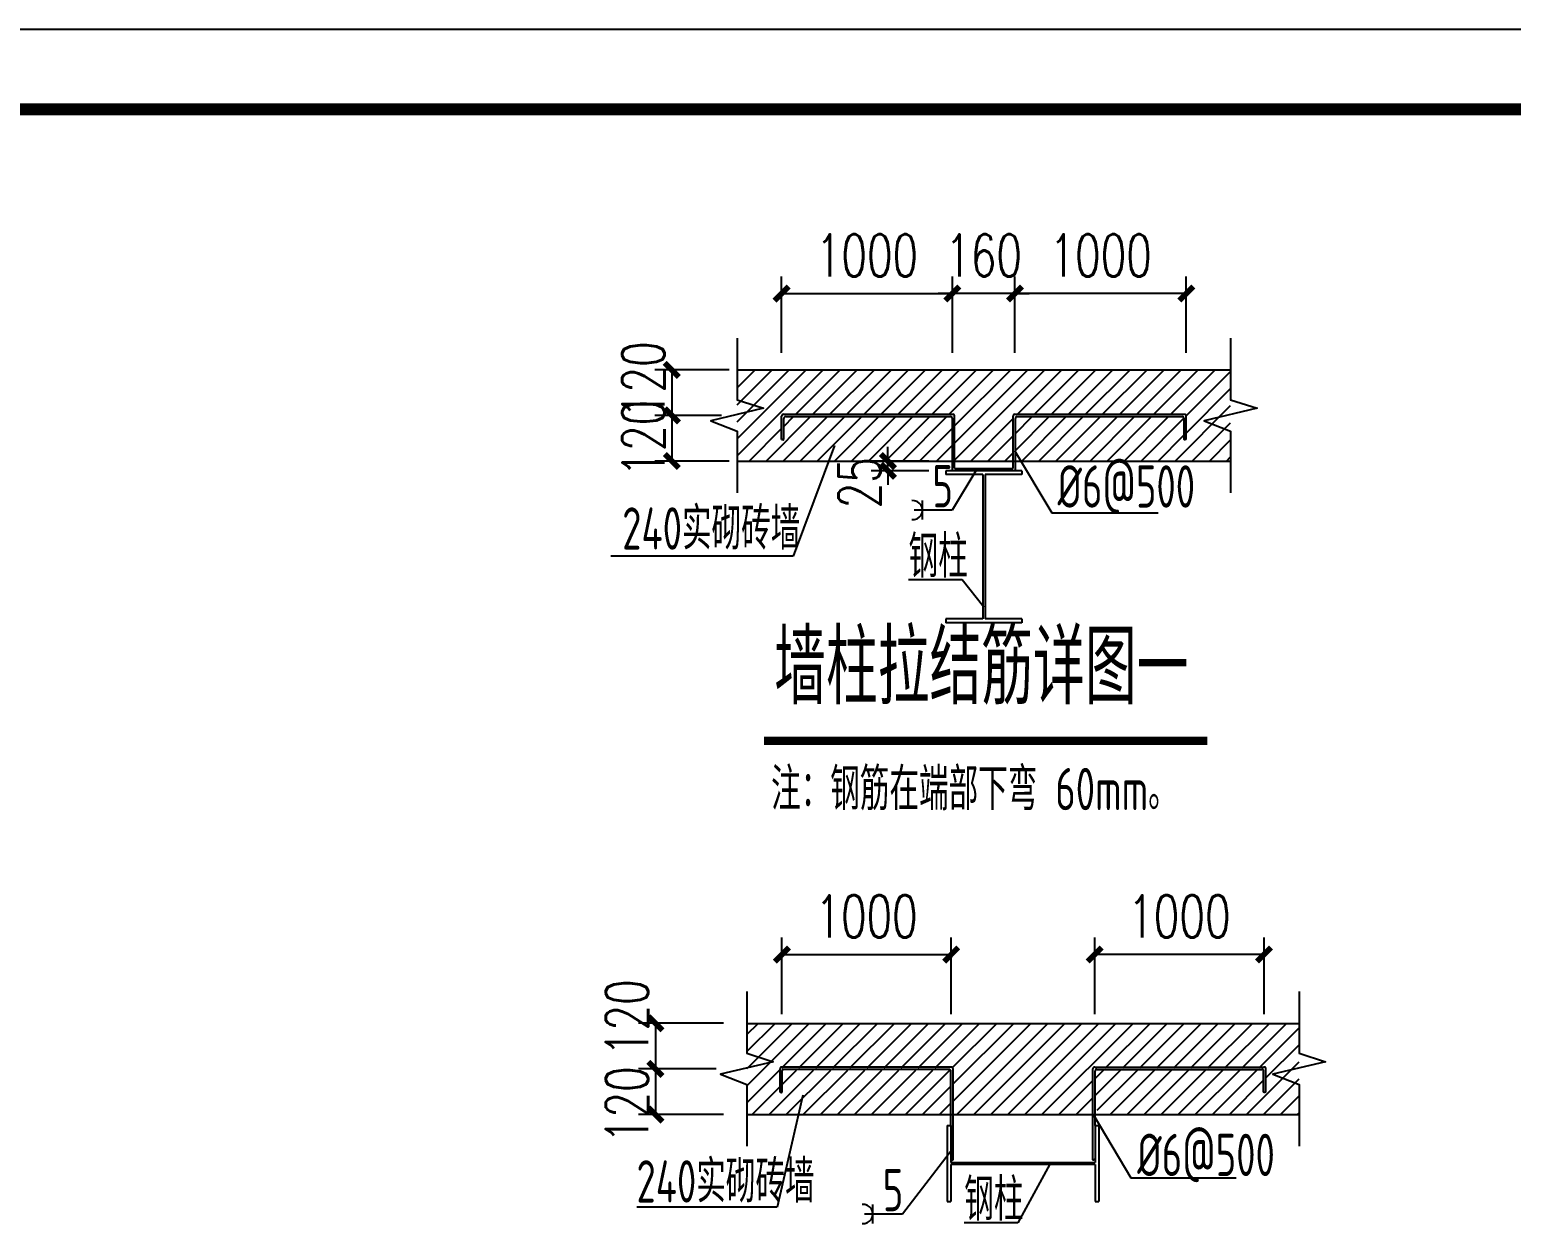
# Model space of a CAD drawing. Extents: x -33967 to 1773478, y -1022458 to -784650.
# Drawn here: x 332359 to 358652, y -812952 to -791727 of the extents above; entities that cross this region are included whole.
import ezdxf
from ezdxf.enums import TextEntityAlignment as Align

# ---------------------------------------------------------------- set-up
doc = ezdxf.new("R2010")
doc.units = 0
doc.header["$LTSCALE"] = 1000
doc.header["$MEASUREMENT"] = 0
for name, color, linetype in [('AXIS', 3, 'Continuous'), ('GZ', 50, 'Continuous'), ('PUB_TITLE', 4, 'Continuous'), ('TEXT', 7, 'Continuous'), ('填充', 251, 'Continuous'), ('文字', 7, 'Continuous')]:
    doc.layers.add(name, color=color, linetype=linetype)
doc.styles.add('_TCH_DIM_T3', font='SIMPLEX', dxfattribs={"width": 0.705882, "bigfont": 'GBCBIG'})
doc.styles.add('TSSD_Norm', font='tssdeng.shx', dxfattribs={"bigfont": 'hztxt.shx'})
doc.dimstyles.new('TCH_250', dxfattribs={"dimtxt": 750, "dimasz": 250, "dimexe": 300, "dimexo": 300, "dimgap": 300, "dimtad": 1, "dimdec": 0, "dimzin": 0, "dimdsep": 46, "dimtxsty": '_TCH_DIM_T3', "dimblk": 'ARCHTICK', "dimcen": 0.09, "dimclrd": 3, "dimclre": 3, "dimclrt": 7, "dimazin": 2, "dimtfac": 1, "dimtdec": 0, "dimtix": 1, "dimtmove": 2, "dimatfit": 3, "dimfxl": 1, "dimtolj": 1, "dimtzin": 0, "dimarcsym": 0})

# ---------------------------------------------------------------- blocks, each defined once
blk = doc.blocks.new('_ArchTick')
at = {"color": 0, "linetype": 'ByBlock', "const_width": 0.4}
blk.add_lwpolyline([(-0.5, -0.5), (0.5, 0.5)], dxfattribs=at)
blk = doc.blocks.new('*D41')
at = {"layer": 'AXIS', "color": 3, "lineweight": -2, "transparency": 16777216}
for p, q in [((347590, -799378), (347590, -799128)), ((348318, -799378), (347290, -799378)), ((348318, -799552), (347290, -799552)), ((347590, -799552), (347590, -799378)), ((347590, -799552), (347590, -799802))]:
    blk.add_line(p, q, dxfattribs=at)
at = {"layer": 'Defpoints', "color": 0, "transparency": 16777216}
for p in [(347590, -799378), (348618, -799378), (348618, -799552)]:
    blk.add_point(p, dxfattribs=at)
at = {"layer": 'AXIS', "color": 3, "lineweight": -2, "transparency": 16777216, "xscale": 250, "yscale": 250, "zscale": 250}
for p, rotation in [((347590, -799378), 270), ((347590, -799552), 90)]:
    blk.add_blockref('_ArchTick', p, dxfattribs=dict(at, rotation=rotation))
at = {"layer": 'AXIS', "color": 7, "transparency": 16777216, "insert": (347085, -799764), "char_height": 750, "attachment_point": 5, "rotation": 90, "style": '_TCH_DIM_T3'}
blk.add_mtext('\\A1;25', dxfattribs=at)
blk = doc.blocks.new('*D42')
at = {"layer": 'AXIS', "color": 3, "lineweight": -2, "transparency": 16777216}
for p, q in [((345702, -797461), (345702, -796107)), ((348733, -797461), (348733, -796107)), ((345702, -796407), (348733, -796407))]:
    blk.add_line(p, q, dxfattribs=at)
at = {"layer": 'Defpoints', "color": 0, "transparency": 16777216}
for p in [(348733, -796407), (345702, -797761), (348733, -797761)]:
    blk.add_point(p, dxfattribs=at)
at = {"layer": 'AXIS', "color": 3, "lineweight": -2, "transparency": 16777216, "xscale": 250, "yscale": 250, "zscale": 250, "rotation": 180}
blk.add_blockref('_ArchTick', (345702, -796407), dxfattribs=at)
at = {"layer": 'AXIS', "color": 3, "lineweight": -2, "transparency": 16777216, "xscale": 250, "yscale": 250, "zscale": 250}
blk.add_blockref('_ArchTick', (348733, -796407), dxfattribs=at)
at = {"layer": 'AXIS', "color": 7, "transparency": 16777216, "insert": (347217, -795732), "char_height": 750, "attachment_point": 5, "style": '_TCH_DIM_T3'}
blk.add_mtext('\\A1;1000', dxfattribs=at)
blk = doc.blocks.new('*D43')
at = {"layer": 'AXIS', "color": 3, "lineweight": -2, "transparency": 16777216}
for p, q in [((344771, -797761), (343455, -797761)), ((343755, -797761), (343755, -798569)), ((344637, -798569), (343455, -798569))]:
    blk.add_line(p, q, dxfattribs=at)
at = {"layer": 'Defpoints', "color": 0, "transparency": 16777216}
for p in [(345071, -797761), (343755, -798569), (344937, -798569)]:
    blk.add_point(p, dxfattribs=at)
at = {"layer": 'AXIS', "color": 3, "lineweight": -2, "transparency": 16777216, "xscale": 250, "yscale": 250, "zscale": 250}
for p, rotation in [((343755, -797761), 90), ((343755, -798569), 270)]:
    blk.add_blockref('_ArchTick', p, dxfattribs=dict(at, rotation=rotation))
at = {"layer": 'AXIS', "color": 7, "transparency": 16777216, "insert": (343250, -797938), "char_height": 750, "attachment_point": 5, "rotation": 90, "style": '_TCH_DIM_T3'}
blk.add_mtext('\\A1;120', dxfattribs=at)
blk = doc.blocks.new('*D44')
at = {"layer": 'AXIS', "color": 3, "lineweight": -2, "transparency": 16777216}
for p, q in [((344637, -798569), (343455, -798569)), ((343755, -798569), (343755, -799378)), ((344771, -799378), (343455, -799378))]:
    blk.add_line(p, q, dxfattribs=at)
at = {"layer": 'Defpoints', "color": 0, "transparency": 16777216}
for p in [(344937, -798569), (343755, -799378), (345071, -799378)]:
    blk.add_point(p, dxfattribs=at)
at = {"layer": 'AXIS', "color": 3, "lineweight": -2, "transparency": 16777216, "xscale": 250, "yscale": 250, "zscale": 250}
for p, rotation in [((343755, -798569), 90), ((343755, -799378), 270)]:
    blk.add_blockref('_ArchTick', p, dxfattribs=dict(at, rotation=rotation))
at = {"layer": 'AXIS', "color": 7, "transparency": 16777216, "insert": (343250, -798974), "char_height": 750, "attachment_point": 5, "rotation": 90, "style": '_TCH_DIM_T3'}
blk.add_mtext('\\A1;120', dxfattribs=at)
blk = doc.blocks.new('*D45')
at = {"layer": 'AXIS', "color": 3, "lineweight": -2, "transparency": 16777216}
for p, q in [((349844, -797461), (349844, -796107)), ((352884, -797461), (352884, -796107)), ((352884, -796407), (349844, -796407))]:
    blk.add_line(p, q, dxfattribs=at)
at = {"layer": 'Defpoints', "color": 0, "transparency": 16777216}
for p in [(349844, -796407), (349844, -797761), (352884, -797761)]:
    blk.add_point(p, dxfattribs=at)
at = {"layer": 'AXIS', "color": 3, "lineweight": -2, "transparency": 16777216, "xscale": 250, "yscale": 250, "zscale": 250, "rotation": 180}
blk.add_blockref('_ArchTick', (349844, -796407), dxfattribs=at)
at = {"layer": 'AXIS', "color": 3, "lineweight": -2, "transparency": 16777216, "xscale": 250, "yscale": 250, "zscale": 250}
blk.add_blockref('_ArchTick', (352884, -796407), dxfattribs=at)
at = {"layer": 'AXIS', "color": 7, "transparency": 16777216, "insert": (351364, -795732), "char_height": 750, "attachment_point": 5, "style": '_TCH_DIM_T3'}
blk.add_mtext('\\A1;1000', dxfattribs=at)
blk = doc.blocks.new('*D46')
at = {"layer": 'AXIS', "color": 3, "lineweight": -2, "transparency": 16777216}
for p, q in [((348733, -797461), (348733, -796107)), ((349844, -797461), (349844, -796107)), ((348733, -796407), (348483, -796407)), ((349844, -796407), (348733, -796407)), ((349844, -796407), (350094, -796407))]:
    blk.add_line(p, q, dxfattribs=at)
at = {"layer": 'Defpoints', "color": 0, "transparency": 16777216}
for p in [(348733, -796407), (348733, -797761), (349844, -797761)]:
    blk.add_point(p, dxfattribs=at)
at = {"layer": 'AXIS', "color": 3, "lineweight": -2, "transparency": 16777216, "xscale": 250, "yscale": 250, "zscale": 250}
blk.add_blockref('_ArchTick', (348733, -796407), dxfattribs=at)
at = {"layer": 'AXIS', "color": 3, "lineweight": -2, "transparency": 16777216, "xscale": 250, "yscale": 250, "zscale": 250, "rotation": 180}
blk.add_blockref('_ArchTick', (349844, -796407), dxfattribs=at)
at = {"layer": 'AXIS', "color": 7, "transparency": 16777216, "insert": (349288, -795732), "char_height": 750, "attachment_point": 5, "style": '_TCH_DIM_T3'}
blk.add_mtext('\\A1;160', dxfattribs=at)
blk = doc.blocks.new('*D62')
at = {"layer": 'AXIS', "color": 3, "lineweight": -2, "transparency": 16777216}
for p, q in [((351259, -809188), (351259, -807830)), ((354263, -809188), (354263, -807830)), ((354263, -808130), (351259, -808130))]:
    blk.add_line(p, q, dxfattribs=at)
at = {"layer": 'Defpoints', "color": 0, "transparency": 16777216}
for p in [(351259, -808130), (351259, -809488), (354263, -809488)]:
    blk.add_point(p, dxfattribs=at)
at = {"layer": 'AXIS', "color": 3, "lineweight": -2, "transparency": 16777216, "xscale": 250, "yscale": 250, "zscale": 250, "rotation": 180}
blk.add_blockref('_ArchTick', (351259, -808130), dxfattribs=at)
at = {"layer": 'AXIS', "color": 3, "lineweight": -2, "transparency": 16777216, "xscale": 250, "yscale": 250, "zscale": 250}
blk.add_blockref('_ArchTick', (354263, -808130), dxfattribs=at)
at = {"layer": 'AXIS', "color": 7, "transparency": 16777216, "insert": (352761, -807455), "char_height": 750, "attachment_point": 5, "style": '_TCH_DIM_T3'}
blk.add_mtext('\\A1;1000', dxfattribs=at)
blk = doc.blocks.new('*D63')
at = {"layer": 'AXIS', "color": 3, "lineweight": -2, "transparency": 16777216}
for p, q in [((345708, -809188), (345708, -807830)), ((348712, -809188), (348712, -807830)), ((345708, -808130), (348712, -808130))]:
    blk.add_line(p, q, dxfattribs=at)
at = {"layer": 'Defpoints', "color": 0, "transparency": 16777216}
for p in [(348712, -808130), (345708, -809488), (348712, -809488)]:
    blk.add_point(p, dxfattribs=at)
at = {"layer": 'AXIS', "color": 3, "lineweight": -2, "transparency": 16777216, "xscale": 250, "yscale": 250, "zscale": 250, "rotation": 180}
blk.add_blockref('_ArchTick', (345708, -808130), dxfattribs=at)
at = {"layer": 'AXIS', "color": 3, "lineweight": -2, "transparency": 16777216, "xscale": 250, "yscale": 250, "zscale": 250}
blk.add_blockref('_ArchTick', (348712, -808130), dxfattribs=at)
at = {"layer": 'AXIS', "color": 7, "transparency": 16777216, "insert": (347210, -807455), "char_height": 750, "attachment_point": 5, "style": '_TCH_DIM_T3'}
blk.add_mtext('\\A1;1000', dxfattribs=at)
blk = doc.blocks.new('*D64')
at = {"layer": 'AXIS', "color": 3, "lineweight": -2, "transparency": 16777216}
for p, q in [((344539, -810160), (343164, -810160)), ((343464, -810160), (343464, -810968)), ((344674, -810968), (343164, -810968))]:
    blk.add_line(p, q, dxfattribs=at)
at = {"layer": 'Defpoints', "color": 0, "transparency": 16777216}
for p in [(344839, -810160), (343464, -810968), (344974, -810968)]:
    blk.add_point(p, dxfattribs=at)
at = {"layer": 'AXIS', "color": 3, "lineweight": -2, "transparency": 16777216, "xscale": 250, "yscale": 250, "zscale": 250}
for p, rotation in [((343464, -810160), 90), ((343464, -810968), 270)]:
    blk.add_blockref('_ArchTick', p, dxfattribs=dict(at, rotation=rotation))
at = {"layer": 'AXIS', "color": 7, "transparency": 16777216, "insert": (342958, -810795), "char_height": 750, "attachment_point": 5, "rotation": 90, "style": '_TCH_DIM_T3'}
blk.add_mtext('\\A1;120', dxfattribs=at)
blk = doc.blocks.new('*D65')
at = {"layer": 'AXIS', "color": 3, "lineweight": -2, "transparency": 16777216}
for p, q in [((344674, -809351), (343164, -809351)), ((343464, -809351), (343464, -810160)), ((344539, -810160), (343164, -810160))]:
    blk.add_line(p, q, dxfattribs=at)
at = {"layer": 'Defpoints', "color": 0, "transparency": 16777216}
for p in [(344974, -809351), (343464, -810160), (344839, -810160)]:
    blk.add_point(p, dxfattribs=at)
at = {"layer": 'AXIS', "color": 3, "lineweight": -2, "transparency": 16777216, "xscale": 250, "yscale": 250, "zscale": 250}
for p, rotation in [((343464, -809351), 90), ((343464, -810160), 270)]:
    blk.add_blockref('_ArchTick', p, dxfattribs=dict(at, rotation=rotation))
at = {"layer": 'AXIS', "color": 7, "transparency": 16777216, "insert": (342958, -809253), "char_height": 750, "attachment_point": 5, "rotation": 90, "style": '_TCH_DIM_T3'}
blk.add_mtext('\\A1;120', dxfattribs=at)

msp = doc.modelspace()

# ---------------------------------------------------------------- hatches: boundary and pattern name
at = {"layer": '填充', "ltscale": 100}
h = msp.add_hatch(dxfattribs=at)
h.set_pattern_fill('ANSI31', color=256, scale=134.717034, style=0)
h.set_pattern_definition([(45, (-69966.77, -1563496.8), (-151.224184, 151.224184), [])])
edge = h.paths.add_edge_path()
edge.add_line((344913.5, -797761.1), (353670.1, -797761.1))
edge.add_line((353670.1, -797761.1), (353670.1, -798490.5))
edge.add_line((353670.1, -798490.5), (353750.9, -798490.5))
edge.add_line((353750.9, -798490.5), (353589.3, -798557.9))
edge.add_line((353589.3, -798557.9), (353670.1, -798557.9))
edge.add_line((353670.1, -798557.9), (353670.1, -799377.7))
edge.add_line((353670.1, -799377.7), (349850.9, -799377.7))
edge.add_line((349850.9, -799377.7), (349850.9, -798623.3))
edge.add_arc((349884.6, -798623.3), 33.7, 90, 180, ccw=False)
edge.add_line((349884.6, -798589.6), (352807.9, -798589.6))
edge.add_arc((352807.9, -798623.3), 33.7, 0, 90, ccw=False)
edge.add_line((352841.6, -798623.3), (352841.6, -798993.8))
edge.add_spline(control_points=[(352841.6, -798993.8), (352846.3, -798998.1), (352856.4, -799007.5), (352865, -798982.3), (352876.5, -798990.1), (352882, -798993.8)], knot_values=[0, 0, 0, 0, 11.1427237, 24.2081765, 36.2168969, 36.2168969, 36.2168969, 36.2168969], degree=3, periodic=0)
edge.add_spline(control_points=[(352861.8, -798993.8), (352864.8, -798995.8), (352871.4, -799000.4), (352878.3, -798996.1), (352882, -798993.8)], knot_values=[0, 0, 0, 0, 1.4894031, 3.271187, 3.271187, 3.271187, 3.271187], degree=3, periodic=0)
edge.add_line((352882, -799002.7), (352882, -798582.9))
edge.add_arc((352848.3, -798582.9), 33.7, 0, 90)
edge.add_line((352848.3, -798549.2), (349844.2, -798549.2))
edge.add_arc((349844.2, -798582.9), 33.7, 90, 180)
edge.add_line((349810.5, -798582.9), (349810.5, -799377.7))
edge.add_line((349810.5, -799377.7), (348773.2, -799377.7))
edge.add_line((348773.2, -799377.7), (348773.2, -798582.9))
edge.add_arc((348739.5, -798582.9), 33.7, 0, 90)
edge.add_line((348739.5, -798549.2), (345735.3, -798549.2))
edge.add_arc((345735.3, -798582.9), 33.7, 90, 180)
edge.add_line((345701.6, -798582.9), (345701.6, -799002.7))
edge.add_spline(control_points=[(345721.8, -798993.8), (345718.8, -798995.8), (345712.3, -799000.4), (345705.4, -798996.1), (345701.6, -798993.8)], knot_values=[0, 0, 0, 0, 1.4894031, 3.271187, 3.271187, 3.271187, 3.271187], degree=3, periodic=0)
edge.add_spline(control_points=[(345701.6, -798993.8), (345707.1, -798990.1), (345718.6, -798982.3), (345727.2, -799007.5), (345737.4, -798998.1), (345742, -798993.8)], knot_values=[0, 0, 0, 0, 2.4017441, 5.0148346, 7.2433794, 7.2433794, 7.2433794, 7.2433794], degree=3, periodic=0)
edge.add_line((345742, -798993.8), (345742, -798623.3))
edge.add_arc((345775.7, -798623.3), 33.7, 90, 180, ccw=False)
edge.add_line((345775.7, -798589.6), (348699.1, -798589.6))
edge.add_arc((348699.1, -798623.3), 33.7, 0, 90, ccw=False)
edge.add_line((348732.7, -798623.3), (348732.7, -799377.7))
edge.add_line((348732.7, -799377.7), (344913.5, -799377.7))
edge.add_line((344913.5, -799377.7), (344913.5, -798557.9))
edge.add_line((344913.5, -798557.9), (344994.3, -798557.9))
edge.add_line((344994.3, -798557.9), (344832.7, -798490.5))
edge.add_line((344832.7, -798490.5), (344913.5, -798490.5))
edge.add_line((344913.5, -798490.5), (344913.5, -797761.1))
h = msp.add_hatch(dxfattribs=at)
h.set_pattern_fill('ANSI31', color=256, scale=134.717034, style=0)
h.set_pattern_definition([(45, (-103127.3, -1575636.57), (-151.224184, 151.224184), [])])
edge = h.paths.add_edge_path()
edge.add_line((354884.5, -809351.3), (354884.5, -810080.7))
edge.add_line((354884.5, -810080.7), (354965.3, -810080.7))
edge.add_line((354965.3, -810080.7), (354803.6, -810148))
edge.add_line((354803.6, -810148), (354884.5, -810148))
edge.add_line((354884.5, -810148), (354884.5, -810967.9))
edge.add_line((354884.5, -810967.9), (351348.4, -810967.9))
edge.add_line((351348.4, -810967.9), (351265.2, -810828.4))
edge.add_line((351265.2, -810828.4), (351265.2, -810213.5))
edge.add_arc((351298.9, -810213.5), 33.7, 90, 180, ccw=False)
edge.add_line((351298.9, -810179.8), (354222.3, -810179.8))
edge.add_arc((354222.3, -810213.5), 33.7, 0, 90, ccw=False)
edge.add_line((354256, -810213.5), (354256, -810583.9))
edge.add_spline(control_points=[(354256, -810583.9), (354260.6, -810588.2), (354270.8, -810597.6), (354279.4, -810572.4), (354290.9, -810580.2), (354296.4, -810583.9)], knot_values=[0, 0, 0, 0, 11.1427237, 24.2081765, 36.2168969, 36.2168969, 36.2168969, 36.2168969], degree=3, periodic=0)
edge.add_spline(control_points=[(354276.2, -810583.9), (354279.1, -810586), (354285.7, -810590.5), (354292.6, -810586.3), (354296.4, -810583.9)], knot_values=[0, 0, 0, 0, 7.4470157, 16.3559352, 16.3559352, 16.3559352, 16.3559352], degree=3, periodic=0)
edge.add_line((354296.4, -810592.9), (354296.4, -810173))
edge.add_arc((354262.7, -810173), 33.7, 360, 450)
edge.add_line((354262.7, -810139.4), (351258.5, -810139.4))
edge.add_arc((351258.5, -810173), 33.7, 90, 180)
edge.add_line((351224.8, -810173), (351224.8, -810967.9))
edge.add_line((351224.8, -810967.9), (348746, -810967.9))
edge.add_line((348746, -810967.9), (348746, -810173))
edge.add_arc((348712.3, -810173), 33.7, 0, 90)
edge.add_line((348712.3, -810139.4), (345708.2, -810139.4))
edge.add_arc((345708.2, -810173), 33.7, 90, 180)
edge.add_line((345674.5, -810173), (345674.5, -810592.9))
edge.add_spline(control_points=[(345694.7, -810583.9), (345691.7, -810586), (345685.1, -810590.5), (345678.2, -810586.3), (345674.5, -810583.9)], knot_values=[0, 0, 0, 0, 7.4470157, 16.3559352, 16.3559352, 16.3559352, 16.3559352], degree=3, periodic=0)
edge.add_spline(control_points=[(345674.5, -810583.9), (345680, -810580.2), (345691.5, -810572.4), (345700.1, -810597.6), (345710.2, -810588.2), (345714.9, -810583.9)], knot_values=[0, 0, 0, 0, 12.0087203, 25.0741732, 36.2168969, 36.2168969, 36.2168969, 36.2168969], degree=3, periodic=0)
edge.add_line((345714.9, -810583.9), (345714.9, -810213.5))
edge.add_arc((345748.6, -810213.5), 33.7, 90, 180, ccw=False)
edge.add_line((345748.6, -810179.8), (348671.9, -810179.8))
edge.add_arc((348671.9, -810213.5), 33.7, 0, 90, ccw=False)
edge.add_line((348705.6, -810213.5), (348705.6, -810967.9))
edge.add_line((348705.6, -810967.9), (345086.4, -810967.9))
edge.add_line((345086.4, -810967.9), (345086.4, -810148))
edge.add_line((345086.4, -810148), (345167.2, -810148))
edge.add_line((345167.2, -810148), (345005.6, -810080.7))
edge.add_line((345005.6, -810080.7), (345086.4, -810080.7))
edge.add_line((345086.4, -810080.7), (345086.4, -809351.3))
edge.add_line((345086.4, -809351.3), (354884.5, -809351.3))

# ---------------------------------------------------------------- linework, layer by layer
at = {"linetype": 'ByBlock'}
for p, q in [((344913.5, -797761.1, 12950.4), (353670.1, -797761.1, 12950.4)), ((344913.5, -799377.7, 12950.4), (353670.1, -799377.7, 12950.4)), ((345086.4, -809351.3, 12950.4), (354884.5, -809351.3, 12950.4)), ((345086.4, -810967.9, 12950.4), (354884.5, -810967.9, 12950.4))]:
    msp.add_line(p, q, dxfattribs=at)
msp.add_line((348383.4, -797761.1, 12950.4), (350200.3, -797761.1, 12950.4))
at = {"color": 6, "ltscale": 10}
for p, q in [((345701.6, -798993.8, 12950.4), (345701.6, -798582.9, 12950.4)), ((345735.3, -798549.2, 12950.4), (348739.5, -798549.2, 12950.4)), ((345742, -798993.8, 12950.4), (345742, -798623.3, 12950.4)), ((345775.7, -798589.6, 12950.4), (348699.1, -798589.6, 12950.4)), ((348732.7, -799552.4, 12950.4), (348732.7, -798623.3, 12950.4)), ((348773.2, -799505.2, 12950.4), (348773.2, -798582.9, 12950.4)), ((349810.5, -799505.2, 12950.4), (349810.5, -798582.9, 12950.4)), ((349844.2, -798549.2, 12950.4), (352848.3, -798549.2, 12950.4)), ((349850.9, -799552.4, 12950.4), (349850.9, -798623.3, 12950.4)), ((349884.6, -798589.6, 12950.4), (352807.9, -798589.6, 12950.4)), ((352843.8, -798993.8, 12950.4), (352843.8, -798623.4, 12950.4)), ((352884.2, -798993.8, 12950.4), (352884.2, -798583, 12950.4)), ((348779.9, -799511.9, 12950.4), (349803.7, -799511.9, 12950.4)), ((345674.5, -810571.4, 12950.4), (345674.5, -810160.5, 12950.4)), ((348712.3, -810126.8, 12950.4), (345708.2, -810126.8, 12950.4)), ((345714.9, -810571.4, 12950.4), (345714.9, -810186, 12950.4)), ((348671.9, -810167.2, 12950.4), (345733.6, -810167.2, 12950.4)), ((348705.6, -811163.9, 12950.4), (348705.6, -810200.9, 12950.4)), ((348746, -811770.1, 12950.4), (348746, -810160.5, 12950.4)), ((351224.8, -811770.1, 12950.4), (351224.8, -810160.5, 12950.4)), ((351258.5, -810126.8, 12950.4), (354262.7, -810126.8, 12950.4)), ((351265.2, -811163.9, 12950.4), (351265.2, -810200.9, 12950.4)), ((351298.9, -810167.2, 12950.4), (354222.3, -810167.2, 12950.4)), ((354256, -810571.4, 12950.4), (354256, -810200.9, 12950.4)), ((354296.4, -810571.4, 12950.4), (354296.4, -810160.5, 12950.4))]:
    msp.add_line(p, q, dxfattribs=at)
at = {"linetype": 'ByBlock', "elevation": 12950.4}
for points in [[(344913.5, -797198.6), (344913.5, -797761.1), (344913.5, -798291.9), (345382.3, -798441.9), (344445.9, -798663.8), (344913.5, -798846.9), (344913.5, -799377.7), (344913.5, -799940.2)], [(353670.1, -797198.6), (353670.1, -797761.1), (353670.1, -798291.9), (354138.9, -798441.9), (353202.5, -798663.8), (353670.1, -798846.9), (353670.1, -799377.7), (353670.1, -799940.2)], [(345086.4, -808788.8), (345086.4, -809351.3), (345086.4, -809882.1), (345555.1, -810032.1), (344618.8, -810253.9), (345086.4, -810437.1), (345086.4, -810967.9), (345086.4, -811530.4)], [(354884.5, -808788.8), (354884.5, -809351.3), (354884.5, -809882.1), (355353.2, -810032.1), (354416.9, -810253.9), (354884.5, -810437.1), (354884.5, -810967.9), (354884.5, -811530.4)]]:
    msp.add_lwpolyline(points, dxfattribs=at)
at = {"color": 3, "const_width": 147}
msp.add_lwpolyline([(345391.5, -804338.9), (353258.4, -804338.9)], dxfattribs=at)
at = {"color": 6, "ltscale": 10}
for centre, radius, start, end in [((345735.3, -798582.9, 12950.4), 33.7, 90, 180), ((345775.7, -798623.3, 12950.4), 33.7, 90, 180), ((348699.1, -798623.3, 12950.4), 33.7, 0, 90), ((348739.5, -798582.9, 12950.4), 33.7, 0, 90), ((349844.2, -798582.9, 12950.4), 33.7, 90, 180), ((349884.6, -798623.3, 12950.4), 33.7, 90, 180), ((352810.1, -798623.4, 12950.4), 33.7, 0, 90), ((352850.5, -798583, 12950.4), 33.7, 0, 90), ((348779.9, -799505.2, 12950.4), 6.74, 180, 270), ((349803.7, -799505.2, 12950.4), 6.74, 270, 0), ((345708.2, -810160.5, 12950.4), 33.7, 90, 180), ((345733.6, -810186, 12950.4), 18.7, 90, 180), ((348671.9, -810200.9, 12950.4), 33.7, 0, 90), ((348712.3, -810160.5, 12950.4), 33.7, 0, 90), ((351258.5, -810160.5, 12950.4), 33.7, 90, 180), ((351298.9, -810200.9, 12950.4), 33.7, 90, 180), ((354222.3, -810200.9, 12950.4), 33.7, 0, 90), ((354262.7, -810160.5, 12950.4), 33.7, 0, 90)]:
    msp.add_arc(centre, radius, start, end, dxfattribs=at)
for points in [[(345701.6, -798993.8, 12950.4), (345716.9, -798988.4, 12950.4), (345729, -799001.2, 12950.4), (345742, -798993.8, 12950.4)], [(345701.6, -798993.8, 12950.4), (345712.8, -798998.2, 12950.4), (345721.8, -798993.8, 12950.4)], [(352884.2, -798993.8, 12950.4), (352868.9, -798988.5, 12950.4), (352856.8, -799001.2, 12950.4), (352843.8, -798993.8, 12950.4)], [(352884.2, -798993.8, 12950.4), (352873, -798998.2, 12950.4), (352864, -798993.8, 12950.4)], [(345674.5, -810571.4, 12950.4), (345689.7, -810566, 12950.4), (345701.8, -810578.7, 12950.4), (345714.9, -810571.4, 12950.4)], [(345674.5, -810571.4, 12950.4), (345685.7, -810575.7, 12950.4), (345694.7, -810571.4, 12950.4)], [(354296.4, -810571.4, 12950.4), (354281.1, -810566, 12950.4), (354269, -810578.7, 12950.4), (354256, -810571.4, 12950.4)], [(354296.4, -810571.4, 12950.4), (354285.2, -810575.7, 12950.4), (354276.2, -810571.4, 12950.4)], [(348705.6, -811770.1, 12950.4), (348720.9, -811764.7, 12950.4), (348733, -811777.5, 12950.4), (348746, -811770.1, 12950.4)], [(348705.6, -811770.1, 12950.4), (348716.8, -811774.5, 12950.4), (348725.8, -811770.1, 12950.4)], [(351265.2, -811770.1, 12950.4), (351250, -811764.7, 12950.4), (351237.9, -811777.5, 12950.4), (351224.8, -811770.1, 12950.4)], [(351265.2, -811770.1, 12950.4), (351254.1, -811774.5, 12950.4), (351245, -811770.1, 12950.4)]]:
    msp.add_spline(points, degree=3, dxfattribs=at)
at = {"layer": 'AXIS'}
for p, q in [((346639.4, -799104.3, 12950.4), (345905.2, -801067.2, 12950.4)), ((349836.4, -799189.3, 12950.4), (350495.1, -800294.3, 12950.4)), ((349167.2, -799521.1, 12950.4), (348731.8, -800249.2, 12950.4)), ((348202.8, -800417.6, 12950.4), (348202.8, -800080.8, 12950.4)), ((348731.8, -800249.2, 12950.4), (348052.5, -800249.2, 12950.4)), ((350495.1, -800294.3, 12950.4), (352387, -800294.3, 12950.4)), ((345905.2, -801067.2, 12950.4), (342670.9, -801067.2, 12950.4)), ((348904.9, -801487.3, 12950.4), (347955, -801487.3, 12950.4)), ((349290.5, -801971.4, 12950.4), (348904.9, -801487.3, 12950.4)), ((346081.3, -810625.8, 12950.4), (345626.9, -812610.4, 12950.4)), ((351242, -810985.5, 12950.4), (351900.7, -812090.5, 12950.4)), ((348737.5, -811581, 12950.4), (347850.4, -812733.1, 12950.4)), ((350461.2, -811847.6, 12950.4), (349893.1, -812890, 12950.4)), ((351900.7, -812090.5, 12950.4), (353768.8, -812090.5, 12950.4)), ((345626.9, -812610.4, 12950.4), (343135.7, -812610.4, 12950.4)), ((347321.3, -812901.5, 12950.4), (347321.3, -812564.7, 12950.4)), ((347850.4, -812733.1, 12950.4), (347171.1, -812733.1, 12950.4)), ((349893.1, -812890, 12950.4), (348943.2, -812890, 12950.4))]:
    msp.add_line(p, q, dxfattribs=at)
for centre in [(348033.4, -800249.2, 12950.4), (347151.9, -812733.1, 12950.4)]:
    msp.add_arc(centre, 169.4, 263.7479, 96.2521, dxfattribs=at)
at = {"layer": 'GZ', "ltscale": 100}
for p, q in [((349965.4, -799552.4, 12950.4), (348618.2, -799552.4, 12950.4)), ((348618.2, -799552.4, 12950.4), (348618.2, -799619.7, 12950.4)), ((349965.4, -799552.4, 12950.4), (349965.4, -799619.7, 12950.4)), ((349271.6, -799619.7, 12950.4), (348618.2, -799619.7, 12950.4)), ((349271.6, -799619.7, 12950.4), (349271.6, -802179.3, 12950.4)), ((349312, -799619.7, 12950.4), (349312, -802179.3, 12950.4)), ((349965.4, -799619.7, 12950.4), (349312, -799619.7, 12950.4)), ((349271.6, -802179.3, 12950.4), (348618.2, -802179.3, 12950.4)), ((348618.2, -802179.3, 12950.4), (348618.2, -802246.7, 12950.4)), ((349965.4, -802179.3, 12950.4), (349312, -802179.3, 12950.4)), ((349965.4, -802179.3, 12950.4), (349965.4, -802246.7, 12950.4)), ((349965.4, -802246.7, 12950.4), (348618.2, -802246.7, 12950.4)), ((348638.3, -811163.9, 12950.4), (348705.6, -811163.9, 12950.4)), ((348638.3, -811163.9, 12950.4), (348638.3, -812511.1, 12950.4)), ((348705.6, -811163.9, 12950.4), (348705.6, -811817.3, 12950.4)), ((351265.2, -811163.9, 12950.4), (351332.6, -811163.9, 12950.4)), ((351265.2, -811163.9, 12950.4), (351265.2, -811817.3, 12950.4)), ((351332.6, -811163.9, 12950.4), (351332.6, -812511.1, 12950.4)), ((348705.6, -811817.3, 12950.4), (351265.2, -811817.3, 12950.4)), ((351265.2, -811857.7, 12950.4), (348705.6, -811857.7, 12950.4)), ((348705.6, -811857.7, 12950.4), (348705.6, -812511.1, 12950.4)), ((351265.2, -811857.7, 12950.4), (351265.2, -812511.1, 12950.4)), ((348638.3, -812511.1, 12950.4), (348705.6, -812511.1, 12950.4)), ((351265.2, -812511.1, 12950.4), (351332.6, -812511.1, 12950.4))]:
    msp.add_line(p, q, dxfattribs=at)
at = {"layer": 'PUB_TITLE'}
msp.add_lwpolyline([(257247.9, -875726.8), (376047.9, -875726.8), (376047.9, -791726.8), (257247.9, -791726.8)], close=True, dxfattribs=at)
at = {"layer": 'PUB_TITLE', "const_width": 212.1}
msp.add_lwpolyline([(260068.2, -874312.7), (260068.2, -793141), (374047.9, -793141), (374047.9, -874312.7)], close=True, dxfattribs=at)

# ---------------------------------------------------------------- texts
at = {"layer": 'TEXT', "style": 'TSSD_Norm', "width": 0.7}
for s, p in [('5', (348379.6, -800199.2, 12950.4)), ('%%c6@500', (350598.9, -800204.2, 12950.4)), ('240实砌砖墙', (342873.7, -800949.4, 12950.4)), ('注：钢筋在端部下弯 60mm。', (345516, -805570.6, 9065.3)), ('%%c6@500', (352013.9, -812059.5, 12950.4)), ('240实砌砖墙', (343127.1, -812529.9, 12950.4)), ('5', (347498.1, -812683.1, 12950.4)), ('钢柱', (348943.9, -812851.4, 12950.4))]:
    msp.add_text(s, height=750, dxfattribs=at).set_placement(p)
at = {"layer": 'TEXT', "linetype": 'ByBlock', "style": 'TSSD_Norm', "width": 0.7}
msp.add_text('墙柱拉结筋详图一', height=1312.5, dxfattribs=at).set_placement((345571.3, -804086.7), align=Align.BOTTOM_LEFT)
at = {"layer": '文字', "style": 'TSSD_Norm', "width": 0.7}
msp.add_text('钢柱', height=750, dxfattribs=at).set_placement((347955.7, -801448.7, 12950.4))

# ---------------------------------------------------------------- dimensions: what is measured, and where the dimension line sits
at = {"layer": 'AXIS'}
for base, p1, p2, text, picture, middle in [((348732.7, -796407.5), (345701.6, -797761.1), (348732.7, -797761.1), '1000', '*D42', (347217.2, -795732.5)), ((348732.7, -796407.5), (349844.2, -797761.1), (348732.7, -797761.1), '160', '*D46', (349288.4, -795732.5)), ((349844.2, -796407.5), (352884.2, -797761.1), (349844.2, -797761.1), '1000', '*D45', (351364.2, -795732.5)), ((348712.3, -808129.6), (345708.2, -809487.7), (348712.3, -809487.7), '1000', '*D63', (347210.3, -807454.6)), ((351258.5, -808129.6), (354262.7, -809487.7), (351258.5, -809487.7), '1000', '*D62', (352760.6, -807454.6))]:
    dim = msp.add_linear_dim(base=base, p1=p1, p2=p2, text=text, dimstyle='TCH_250', dxfattribs=at)
    dim.commit()
    dim.dimension.update_dxf_attribs({"geometry": picture, "text_midpoint": middle})
for base, p1, p2, angle, text, picture, middle in [((343755.3, -798569.4), (345071.4, -797761.1), (344936.7, -798569.4), 270, '120', '*D43', (343249.6, -797938)), ((343755.3, -799377.7), (344936.7, -798569.4), (345071.4, -799377.7), 270, '120', '*D44', (343249.6, -798973.6)), ((347590.5, -799377.7), (348618.2, -799552.4), (348618.2, -799377.7), 90, '25', '*D41', (347084.7, -799763.5)), ((343463.8, -810159.6), (344973.6, -809351.3), (344838.8, -810159.6), 270, '120', '*D65', (342958.1, -809253)), ((343463.8, -810967.9), (344838.8, -810159.6), (344973.6, -810967.9), 270, '120', '*D64', (342958.1, -810795.3))]:
    dim = msp.add_linear_dim(base=base, p1=p1, p2=p2, angle=angle, text=text, dimstyle='TCH_250', dxfattribs=at)
    dim.commit()
    dim.dimension.update_dxf_attribs({"geometry": picture, "text_midpoint": middle, "dimtype": 128})

doc.saveas('drawing.dxf')
